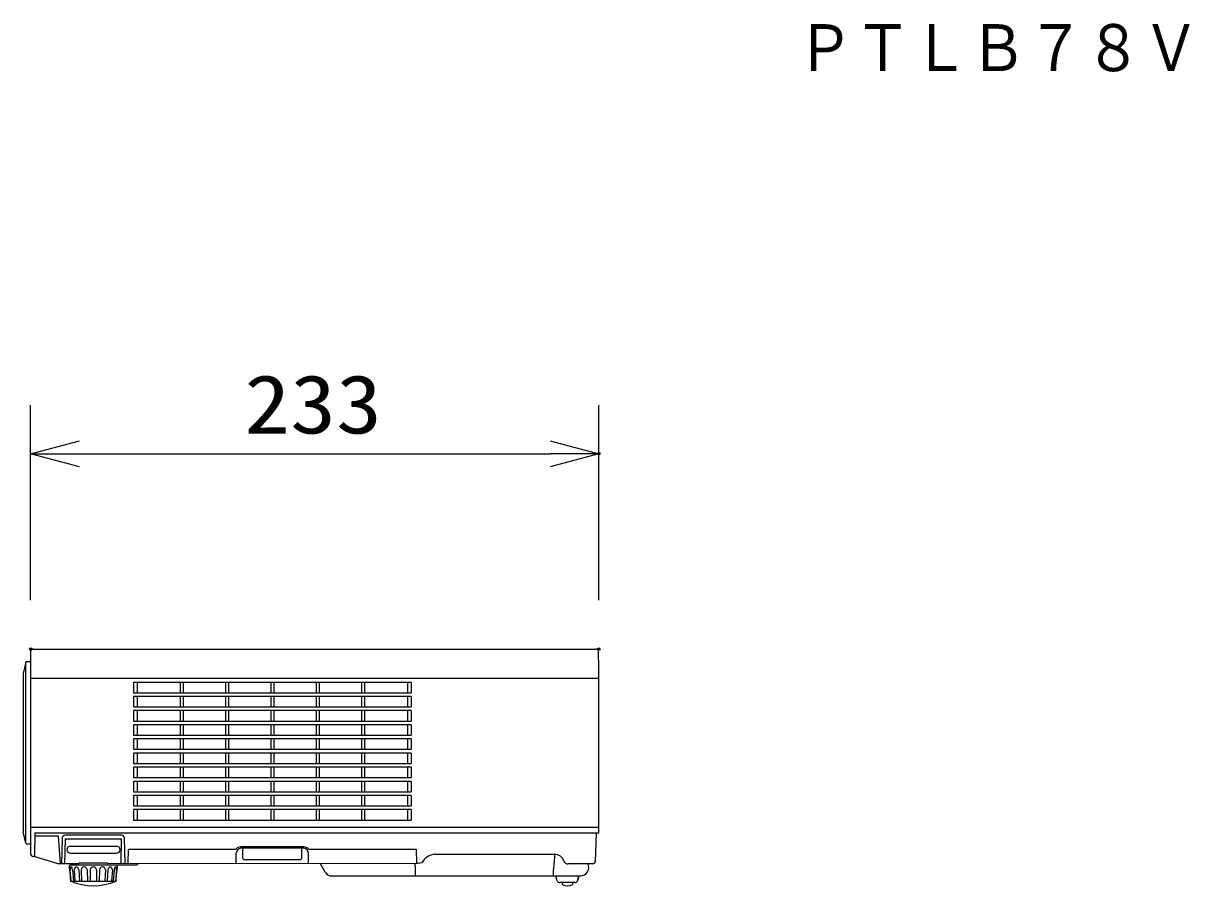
# Model space of a CAD drawing. Units: millimetres, scale not verified. Extents: x -63 to 63, y -57 to 57.
# Drawn here: x 14.67 to 62.5, y 13.3 to 48.67 of the extents above; entities that cross this region are included whole.
import ezdxf
from ezdxf.enums import TextEntityAlignment as Align

# ---------------------------------------------------------------- set-up
doc = ezdxf.new("R2010")
doc.units = ezdxf.units.MM
doc.header["$LTSCALE"] = 0.190236
doc.header["$PDMODE"] = 32
doc.header["$PDSIZE"] = 0.0951
for name, color, linetype in [('0-1_TOUROKU', 1, 'Continuous'), ('0-3_GAIKEI', 1, 'Continuous'), ('0-4_KIJUN', 7, 'Continuous')]:
    doc.layers.add(name, color=color, linetype=linetype)
doc.styles.add('ＭＳ ゴシック', font='')
doc.styles.get('ＭＳ ゴシック').set_extended_font_data('MS Gothic')

# ---------------------------------------------------------------- blocks, each defined once
blk = doc.blocks.new('_OPEN30')
at = {"layer": '0-4_KIJUN'}
blk.add_line((0, 0), (-1, 0), dxfattribs=at)
blk.add_lwpolyline([(-1, 0.26795), (0, 0), (-1, -0.26795)], dxfattribs=at)

msp = doc.modelspace()

# ---------------------------------------------------------------- linework, layer by layer
at = {"layer": '0-3_GAIKEI', "color": 3}
for p, q in [((14.9672, 25.0146), (14.9672, 33.0146)), ((38.2672, 25.0146), (38.2672, 33.0146)), ((16.9672, 31.0146), (36.2672, 31.0146))]:
    msp.add_line(p, q, dxfattribs=at)
at = {"layer": '0-3_GAIKEI', "color": 7}
for p, q in [((14.7926, 22.5022), (14.7668, 22.4706)), ((14.7926, 22.5023), (14.9672, 22.5028)), ((14.9672, 22.9041), (14.9672, 14.6041)), ((38.2672, 22.2241), (38.2494, 22.9067)), ((14.7668, 22.4706), (14.6672, 22.0025)), ((14.6672, 22.0025), (14.6672, 15.5152)), ((14.9672, 22.312), (14.9672, 22.312)), ((14.9672, 16.1496), (14.9672, 16.1496)), ((14.9672, 16.1139), (14.9672, 16.1139)), ((14.9672, 16.0937), (14.9672, 16.0937)), ((14.9672, 16.0587), (14.9672, 16.0587)), ((14.9672, 16.0389), (14.9672, 16.0389)), ((14.9672, 16.0048), (14.9672, 16.0048)), ((14.9672, 15.9854), (14.9672, 15.9854)), ((14.9672, 15.952), (14.9672, 15.952)), ((14.9672, 15.9331), (14.9672, 15.9331)), ((14.9672, 15.9005), (14.9672, 15.9005)), ((14.9672, 15.882), (14.9672, 15.882)), ((14.7668, 15.0471), (14.6672, 15.5152)), ((14.9672, 15.576), (14.9672, 15.576)), ((14.9672, 15.5608), (14.9672, 15.5608)), ((14.9672, 15.535), (14.9672, 15.535)), ((14.9672, 15.5204), (14.9672, 15.5204)), ((14.9672, 15.4955), (14.9672, 15.4955)), ((14.9672, 15.4814), (14.9672, 15.4814)), ((14.9672, 15.4574), (14.9672, 15.4574)), ((14.9672, 15.4438), (14.9672, 15.4438)), ((14.9672, 15.4208), (14.9672, 15.4208)), ((14.9672, 15.4077), (14.9672, 15.4077)), ((14.9672, 15.3731), (14.9672, 15.3731)), ((14.9672, 15.3519), (14.9672, 15.3519)), ((14.9672, 15.3399), (14.9672, 15.3399)), ((14.9672, 15.3197), (14.9672, 15.3197)), ((14.9672, 15.3082), (14.9672, 15.3082)), ((38.1605, 15.4682), (38.1197, 14.3006)), ((14.7926, 15.0156), (14.7668, 15.0471)), ((14.7926, 15.0155), (14.9672, 15.0149)), ((14.9672, 15.289), (14.9672, 15.289)), ((14.9672, 15.2781), (14.9672, 15.2781)), ((14.9672, 15.2598), (14.9672, 15.2598)), ((14.9672, 15.2495), (14.9672, 15.2495)), ((14.9672, 15.2224), (14.9672, 15.2224)), ((14.9672, 15.206), (14.9672, 15.206)), ((14.9672, 15.2058), (14.9672, 15.2058)), ((14.9672, 15.1969), (14.9672, 15.1969)), ((14.9672, 15.1815), (14.9672, 15.1815)), ((14.9672, 15.1729), (14.9672, 15.1729)), ((14.9672, 15.1585), (14.9672, 15.1585)), ((14.9672, 15.1505), (14.9672, 15.1505)), ((14.9672, 15.1371), (14.9672, 15.1371)), ((14.9672, 15.1296), (14.9672, 15.1296)), ((14.9672, 15.1173), (14.9672, 15.1173)), ((14.9672, 15.1104), (14.9672, 15.1104)), ((15.1345, 14.5041), (15.0672, 14.5041)), ((15.1345, 14.5041), (16.1272, 14.2041)), ((31.5415, 14.5913), (36.4564, 14.5913)), ((16.9442, 14.2041), (16.1272, 14.2041)), ((16.5918, 14.1541), (18.4827, 14.1541)), ((16.9897, 14.2341), (18.0844, 14.2341)), ((30.7385, 14.2155), (18.1289, 14.2041)), ((18.4827, 14.1541), (19.3371, 14.1541)), ((19.3371, 14.1541), (19.377, 14.1933)), ((27.0506, 13.8541), (26.8486, 14.2041)), ((30.7385, 14.2155), (31.0197, 14.2586)), ((30.7536, 13.9779), (30.7385, 14.2155)), ((30.7536, 13.7041), (30.7536, 13.9779)), ((38.0198, 14.2041), (37.0076, 14.2062)), ((27.3104, 13.7041), (37.5175, 13.7041)), ((36.5621, 13.5082), (36.5097, 13.7041)), ((37.2953, 13.4341), (36.6587, 13.4341)), ((36.7538, 13.434), (36.7608, 13.3532)), ((37.2003, 13.434), (37.1932, 13.3532)), ((37.3919, 13.5082), (37.4444, 13.7041)), ((37.4444, 13.7041), (37.3919, 13.5082))]:
    msp.add_line(p, q, dxfattribs=at)
at = {"layer": '0-3_GAIKEI'}
for p, q in [((14.7672, 15.0467), (14.7672, 22.4711)), ((38.2672, 21.8041), (14.9672, 21.8041)), ((19.1845, 21.6418), (19.1845, 21.2164)), ((30.5699, 21.6418), (19.1845, 21.6418)), ((19.3391, 21.6418), (19.3391, 21.2164)), ((21.0978, 21.6418), (21.0978, 21.2164)), ((21.2167, 21.6418), (21.2167, 21.2164)), ((22.9578, 21.6418), (22.9578, 21.2164)), ((23.0767, 21.6418), (23.0767, 21.2164)), ((24.8178, 21.6418), (24.8178, 21.2164)), ((24.9367, 21.6418), (24.9367, 21.2164)), ((26.6778, 21.6418), (26.6778, 21.2164)), ((26.7967, 21.6418), (26.7967, 21.2164)), ((28.5378, 21.6418), (28.5378, 21.2164)), ((28.6567, 21.6418), (28.6567, 21.2164)), ((30.4156, 21.6418), (30.4156, 21.2194)), ((30.5699, 21.6418), (30.5699, 21.2164)), ((19.1845, 21.2164), (30.5699, 21.2164)), ((19.1845, 21.0618), (19.1845, 20.6364)), ((30.5699, 21.0618), (19.1845, 21.0618)), ((19.3391, 21.0618), (19.3391, 20.6364)), ((21.0978, 21.0618), (21.0978, 20.6364)), ((21.2167, 21.0618), (21.2167, 20.6364)), ((22.9578, 21.0618), (22.9578, 20.6364)), ((23.0767, 21.0618), (23.0767, 20.6364)), ((24.8178, 21.0618), (24.8178, 20.6364)), ((24.9367, 21.0618), (24.9367, 20.6364)), ((26.6778, 21.0618), (26.6778, 20.6364)), ((26.7967, 21.0618), (26.7967, 20.6364)), ((28.5378, 21.0618), (28.5378, 20.6364)), ((28.6567, 21.0618), (28.6567, 20.6364)), ((30.4156, 21.0618), (30.4156, 20.6394)), ((30.5699, 21.0618), (30.5699, 20.6364)), ((19.1845, 20.6364), (30.5699, 20.6364)), ((19.1845, 20.4818), (19.1845, 20.0564)), ((30.5699, 20.4818), (19.1845, 20.4818)), ((19.3391, 20.4818), (19.3391, 20.0564)), ((21.0978, 20.4818), (21.0978, 20.0564)), ((21.2167, 20.4818), (21.2167, 20.0564)), ((22.9578, 20.4818), (22.9578, 20.0564)), ((23.0767, 20.4818), (23.0767, 20.0564)), ((24.8178, 20.4818), (24.8178, 20.0564)), ((24.9367, 20.4818), (24.9367, 20.0564)), ((26.6778, 20.4818), (26.6778, 20.0564)), ((26.7967, 20.4818), (26.7967, 20.0564)), ((28.5378, 20.4818), (28.5378, 20.0564)), ((28.6567, 20.4818), (28.6567, 20.0564)), ((30.4156, 20.4818), (30.4156, 20.0594)), ((30.5699, 20.4818), (30.5699, 20.0564)), ((19.1845, 20.0564), (30.5699, 20.0564)), ((19.1845, 19.9018), (19.1845, 19.4764)), ((30.5699, 19.9018), (19.1845, 19.9018)), ((19.3391, 19.9018), (19.3391, 19.4764)), ((21.0978, 19.9018), (21.0978, 19.4764)), ((21.2167, 19.9018), (21.2167, 19.4764)), ((22.9578, 19.9018), (22.9578, 19.4764)), ((23.0767, 19.9018), (23.0767, 19.4764)), ((24.8178, 19.9018), (24.8178, 19.4764)), ((24.9367, 19.9018), (24.9367, 19.4764)), ((26.6778, 19.9018), (26.6778, 19.4764)), ((26.7967, 19.9018), (26.7967, 19.4764)), ((28.5378, 19.9018), (28.5378, 19.4764)), ((28.6567, 19.9018), (28.6567, 19.4764)), ((30.4156, 19.9018), (30.4156, 19.4794)), ((30.5699, 19.9018), (30.5699, 19.4764)), ((19.1845, 19.4764), (30.5699, 19.4764)), ((19.1845, 19.3218), (19.1845, 18.8964)), ((30.5699, 19.3218), (19.1845, 19.3218)), ((19.3391, 19.3218), (19.3391, 18.8964)), ((21.0978, 19.3218), (21.0978, 18.8964)), ((21.2167, 19.3218), (21.2167, 18.8964)), ((22.9578, 19.3218), (22.9578, 18.8964)), ((23.0767, 19.3218), (23.0767, 18.8964)), ((24.8178, 19.3218), (24.8178, 18.8964)), ((24.9367, 19.3218), (24.9367, 18.8964)), ((26.6778, 19.3218), (26.6778, 18.8964)), ((26.7967, 19.3218), (26.7967, 18.8964)), ((28.5378, 19.3218), (28.5378, 18.8964)), ((28.6567, 19.3218), (28.6567, 18.8964)), ((30.4156, 19.3218), (30.4156, 18.8994)), ((30.5699, 19.3218), (30.5699, 18.8964)), ((19.1845, 18.8964), (30.5699, 18.8964)), ((19.1845, 18.7418), (19.1845, 18.3164)), ((30.5699, 18.7418), (19.1845, 18.7418)), ((19.3391, 18.7418), (19.3391, 18.3164)), ((21.0978, 18.7418), (21.0978, 18.3164)), ((21.2167, 18.7418), (21.2167, 18.3164)), ((22.9578, 18.7418), (22.9578, 18.3164)), ((23.0767, 18.7418), (23.0767, 18.3164)), ((24.8178, 18.7418), (24.8178, 18.3164)), ((24.9367, 18.7418), (24.9367, 18.3164)), ((26.6778, 18.7418), (26.6778, 18.3164)), ((26.7967, 18.7418), (26.7967, 18.3164)), ((28.5378, 18.7418), (28.5378, 18.3164)), ((28.6567, 18.7418), (28.6567, 18.3164)), ((30.4156, 18.7418), (30.4156, 18.3194)), ((30.5699, 18.7418), (30.5699, 18.3164)), ((19.1845, 18.3164), (30.5699, 18.3164)), ((19.1845, 18.1618), (19.1845, 17.7364)), ((30.5699, 18.1618), (19.1845, 18.1618)), ((19.1845, 17.7364), (30.5699, 17.7364)), ((19.3391, 18.1618), (19.3391, 17.7364)), ((21.0978, 18.1618), (21.0978, 17.7364)), ((21.2167, 18.1618), (21.2167, 17.7364)), ((22.9578, 18.1618), (22.9578, 17.7364)), ((23.0767, 18.1618), (23.0767, 17.7364)), ((24.8178, 18.1618), (24.8178, 17.7364)), ((24.9367, 18.1618), (24.9367, 17.7364)), ((26.6778, 18.1618), (26.6778, 17.7364)), ((26.7967, 18.1618), (26.7967, 17.7364)), ((28.5378, 18.1618), (28.5378, 17.7364)), ((28.6567, 18.1618), (28.6567, 17.7364)), ((30.4156, 18.1618), (30.4156, 17.7394)), ((30.5699, 18.1618), (30.5699, 17.7364)), ((19.1845, 17.5818), (19.1845, 17.1564)), ((30.5699, 17.5818), (19.1845, 17.5818)), ((19.3391, 17.5818), (19.3391, 17.1564)), ((21.0978, 17.5818), (21.0978, 17.1564)), ((21.2167, 17.5818), (21.2167, 17.1564)), ((22.9578, 17.5818), (22.9578, 17.1564)), ((23.0767, 17.5818), (23.0767, 17.1564)), ((24.8178, 17.5818), (24.8178, 17.1564)), ((24.9367, 17.5818), (24.9367, 17.1564)), ((26.6778, 17.5818), (26.6778, 17.1564)), ((26.7967, 17.5818), (26.7967, 17.1564)), ((28.5378, 17.5818), (28.5378, 17.1564)), ((28.6567, 17.5818), (28.6567, 17.1564)), ((30.4156, 17.5818), (30.4156, 17.1594)), ((30.5699, 17.5818), (30.5699, 17.1564)), ((19.1845, 17.1564), (30.5699, 17.1564)), ((19.1845, 17.0018), (19.1845, 16.5764)), ((30.5699, 17.0018), (19.1845, 17.0018)), ((19.3391, 17.0018), (19.3391, 16.5764)), ((21.0978, 17.0018), (21.0978, 16.5764)), ((21.2167, 17.0018), (21.2167, 16.5764)), ((22.9578, 17.0018), (22.9578, 16.5764)), ((23.0767, 17.0018), (23.0767, 16.5764)), ((24.8178, 17.0018), (24.8178, 16.5764)), ((24.9367, 17.0018), (24.9367, 16.5764)), ((26.6778, 17.0018), (26.6778, 16.5764)), ((26.7967, 17.0018), (26.7967, 16.5764)), ((28.5378, 17.0018), (28.5378, 16.5764)), ((28.6567, 17.0018), (28.6567, 16.5764)), ((30.4156, 17.0018), (30.4156, 16.5794)), ((30.5699, 17.0018), (30.5699, 16.5764)), ((19.1845, 16.5764), (30.5699, 16.5764)), ((19.1845, 16.4218), (19.1845, 15.9964)), ((30.5699, 16.4218), (19.1845, 16.4218)), ((19.3391, 16.4218), (19.3391, 15.9964)), ((21.0978, 16.4218), (21.0978, 15.9964)), ((21.2167, 16.4218), (21.2167, 15.9964)), ((22.9578, 16.4218), (22.9578, 15.9964)), ((23.0767, 16.4218), (23.0767, 15.9964)), ((24.8178, 16.4218), (24.8178, 15.9964)), ((24.9367, 16.4218), (24.9367, 15.9964)), ((26.6778, 16.4218), (26.6778, 15.9964)), ((26.7967, 16.4218), (26.7967, 15.9964)), ((28.5378, 16.4218), (28.5378, 15.9964)), ((28.6567, 16.4218), (28.6567, 15.9964)), ((30.4156, 16.4218), (30.4156, 15.9994)), ((30.5699, 16.4218), (30.5699, 15.9964)), ((19.1845, 15.9964), (30.5699, 15.9964)), ((14.9672, 15.7041), (38.2672, 15.7041)), ((15.1429, 15.4682), (15.1295, 14.5041)), ((16.1152, 15.3313), (15.141, 15.3313)), ((15.1429, 15.4682), (38.2672, 15.4682)), ((16.1951, 14.2041), (16.1152, 15.3313)), ((18.689, 15.379), (16.3855, 15.379)), ((16.2555, 15.2485), (16.2377, 14.2041)), ((16.3743, 14.2041), (16.392, 15.2191)), ((16.392, 15.2191), (18.6824, 15.2191)), ((16.5967, 14.9198), (18.4917, 14.9198)), ((18.6824, 15.2191), (18.6707, 14.2041)), ((18.8368, 14.2041), (18.8189, 15.2485)), ((26.1672, 14.8937), (23.5872, 14.8937)), ((23.5872, 14.8411), (23.5872, 14.8937)), ((26.1816, 14.8406), (23.5872, 14.8411)), ((23.6607, 14.8411), (23.6607, 14.434)), ((26.0937, 14.4341), (26.0937, 14.8411)), ((16.5967, 14.6339), (18.4917, 14.6339)), ((18.9665, 14.2041), (18.9767, 14.8016)), ((18.9767, 14.8016), (23.3815, 14.8016)), ((23.4016, 14.2041), (23.4016, 14.6359)), ((23.7107, 14.3841), (26.0437, 14.3841)), ((26.3672, 14.2041), (26.3672, 14.6359)), ((26.373, 14.8016), (30.7777, 14.8016)), ((30.7777, 14.8016), (30.7876, 14.223)), ((30.7777, 14.8016), (30.7876, 14.223)), ((16.6255, 13.4882), (16.5871, 13.9583)), ((16.6875, 13.9583), (16.7258, 13.4882)), ((16.7557, 13.9583), (16.7851, 13.4882)), ((16.9412, 13.9583), (16.9705, 13.4882)), ((17.0433, 13.9583), (17.0592, 13.4882)), ((17.2857, 13.9583), (17.3015, 13.4882)), ((17.406, 13.9583), (17.4061, 13.4882)), ((17.6684, 13.9583), (17.6683, 13.4882)), ((17.7888, 13.9583), (17.773, 13.4882)), ((18.0312, 13.9583), (18.0152, 13.4882)), ((18.1332, 13.9583), (18.1039, 13.4882)), ((18.3188, 13.9583), (18.2894, 13.4882)), ((18.3869, 13.9583), (18.3486, 13.4882)), ((18.4874, 13.9583), (18.449, 13.4882)), ((36.4027, 13.7041), (36.4027, 13.9779)), ((16.6043, 13.4882), (18.4701, 13.4882))]:
    msp.add_line(p, q, dxfattribs=at)
at = {"layer": '0-3_GAIKEI', "color": 7}
for points in [[(15.0672, 23.0041), (37.1854, 23.0041), (37.5489, 23.0041), (38.1494, 23.0041)], [(38.2672, 15.4682), (38.2672, 21.8041), (38.2672, 22.2241)]]:
    msp.add_lwpolyline(points, dxfattribs=at)
for centre, radius, start, end in [((15.0672, 22.9041), 0.1, 89.99996, 180), ((38.1494, 22.9041), 0.1, 1.5, 89.99996), ((15.0672, 14.6041), 0.1, 180, 270), ((31.5753, 13.9628), 0.6294, 93.07544, 151.9713), ((36.458, 14.2017), 0.3896, 16.95604, 90.23779), ((16.5935, 14.1025), 0.0516, 91.93829, 183.08507), ((22.7383, 14.9429), 6.2534, 187.74929, 189.05854), ((15695.2921, 1397.1102), 15739.6207, 185.04149, 185.04321), ((16.995, 14.1732), 0.0611, 94.89678, 198.25798), ((18.0792, 14.1732), 0.0611, 341.74202, 85.10322), ((-15660.2177, 1397.1102), 15739.6207, 354.95679, 354.95851), ((18.4809, 14.1025), 0.0516, 356.91493, 88.06171), ((12.3361, 14.9429), 6.2534, 350.94146, 352.25071), ((36.9792, 14.3581), 0.1545, 196.06637, 280.59879), ((37.4937, 14.0631), 0.3598, 273.79902, 23.06899), ((38.0198, 14.3041), 0.1, 270, 357.99999), ((17.5372, 15.7621), 2.458, 247.69633, 292.30367), ((27.3104, 14.004), 0.3, 209.99524, 270.00348), ((36.6587, 13.5341), 0.1, 194.99997, 269.99998), ((37.2953, 13.5341), 0.1, 270.00002, 345.00003), ((36.977, 13.8042), 0.5001, 244.3881, 295.6128)]:
    msp.add_arc(centre, radius, start, end, dxfattribs=at)
at = {"layer": '0-3_GAIKEI'}
for centre, radius, start, end in [((16.3883, 15.2462), 0.1328, 91.21658, 179.00965), ((18.6861, 15.2462), 0.1328, 0.99296, 88.78152), ((16.5967, 14.7768), 0.143, 90, 270), ((18.4917, 14.7768), 0.143, 270, 90), ((23.5896, 14.6124), 0.2812, 90.4859, 137.7302), ((23.6125, 14.6312), 0.2109, 96.88053, 178.7342), ((26.1648, 14.6124), 0.2813, 42.27471, 89.5092), ((26.1564, 14.6312), 0.2109, 1.2658, 83.11947), ((23.7123, 14.4356), 0.0516, 181.77417, 268.19785), ((26.0421, 14.4357), 0.0516, 271.76521, 358.23477), ((15374.3183, -1327.4523), 15396.4636, 174.99943, 175.00172), ((16.8873, 13.9578), 0.1316, 136.62016, 179.78105), ((16.843, 14.0097), 0.0642, 41.6659, 143.14568), ((16.7918, 13.9391), 0.1506, 7.33825, 48.80588), ((17.1645, 13.9525), 0.1213, 2.75448, 177.23182), ((17.5372, 13.9416), 0.1323, 7.25335, 172.73399), ((17.91, 13.9525), 0.1213, 2.76818, 177.24552), ((18.2826, 13.9391), 0.1506, 131.19412, 172.66175), ((18.2314, 14.0097), 0.0642, 36.85432, 138.3341), ((18.1871, 13.9578), 0.1316, 0.21895, 43.37984)]:
    msp.add_arc(centre, radius, start, end, dxfattribs=at)
for centre, major_axis in [((16.6373, 13.9583), (-0.0171, 0.1157)), ((18.4371, 13.9583), (0.0171, 0.1157))]:
    msp.add_ellipse(centre, major_axis=major_axis, ratio=0.425362, start_param=4.6493515, end_param=7.7909442, dxfattribs=at)
at = {"layer": '0-4_KIJUN'}
for p in [(38.2672, 31.0146), (14.9672, 23.0146), (38.2672, 23.0146)]:
    msp.add_point(p, dxfattribs=at)

# ---------------------------------------------------------------- block references
at = {"layer": '0-3_GAIKEI', "xscale": 2, "yscale": 2, "rotation": 180}
msp.add_blockref('_OPEN30', (14.9672, 31.0146), dxfattribs=at)
at = {"layer": '0-3_GAIKEI', "xscale": 2, "yscale": 2}
msp.add_blockref('_OPEN30', (38.2672, 31.0146), dxfattribs=at)

# ---------------------------------------------------------------- texts
at = {"layer": '0-1_TOUROKU', "style": 'ＭＳ ゴシック', "width": 0.9}
msp.add_text('ＰＴＬＢ７８Ｖ', height=1.925, dxfattribs=at).set_placement((46.3667, 46.13), align=Align.BOTTOM_LEFT)
at = {"layer": '0-3_GAIKEI', "color": 3, "style": 'ＭＳ ゴシック', "width": 1.15}
msp.add_text('233', height=2.406, dxfattribs=at).set_placement((23.7301, 31.1242), align=Align.BOTTOM_LEFT)

doc.saveas('drawing.dxf')
